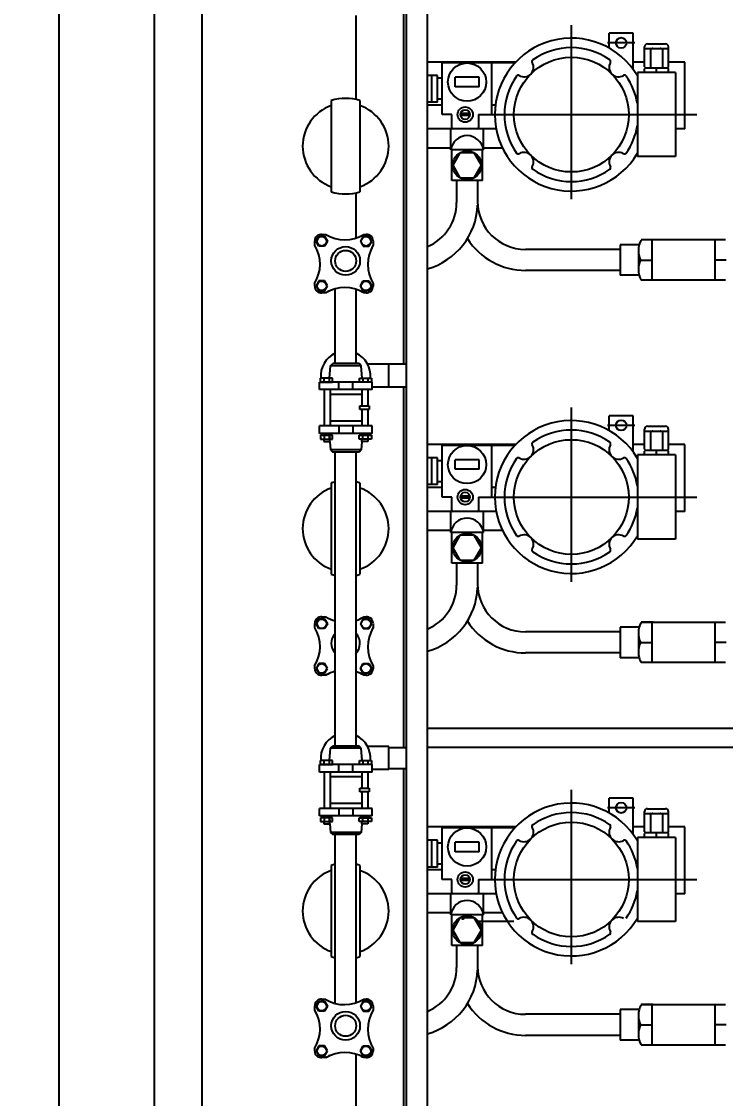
# Model space of a CAD drawing. Extents: x -59142 to 322364, y -122476 to 91021.
# Drawn here: x -13873 to -13137, y 71493 to 72619 of the extents above; entities that cross this region are included whole.
import ezdxf

# ---------------------------------------------------------------- set-up
doc = ezdxf.new("R2010")
doc.units = 0
doc.header["$LTSCALE"] = 1000
doc.header["$MEASUREMENT"] = 0
doc.layers.add('EQUIPMENT', color=171, linetype='Continuous')
doc.styles.get("Standard").update_dxf_attribs({"font": 'gbenor.shx', "bigfont": 'gbcbig.shx'})
doc.dimstyles.get("Standard").update_dxf_attribs({"dimscale": 100, "dimtxt": 3.5, "dimasz": 1, "dimexe": 2.5, "dimexo": 3, "dimgap": 1.5, "dimtad": 1, "dimdec": 0, "dimzin": 0, "dimdsep": 46, "dimtxsty": 'Standard', "dimblk": 'ARCHTICK', "dimcen": 0.09, "dimadec": 0, "dimazin": 0, "dimtfac": 1, "dimtdec": 0, "dimtix": 1, "dimtmove": 2, "dimatfit": 3, "dimfxl": 1, "dimtolj": 1, "dimtzin": 0, "dimarcsym": 0})

# ---------------------------------------------------------------- blocks, each defined once
blk = doc.blocks.new('A$C057769C0')
at = {"layer": 'EQUIPMENT', "linetype": 'Continuous'}
for p, q in [((6950, 9599.5), (6950, 14599.5)), ((7000, 9649.5), (7000, 13799.5)), ((7235.5, 9886.5), (7235.5, 13066.5)), ((7213.5, 9898.5), (7213.5, 13054.5)), ((7211, 11888.5), (7211, 12265.5)), ((7161, 12165.3), (7161, 12253)), ((7135, 12164.2), (7135, 12068.8)), ((7165, 12164.2), (7165, 12068.8)), ((7266, 12080.5), (7266, 12057.5)), ((7288, 12080.5), (7288, 12057.5)), ((7161, 12020.6), (7161, 12067.7)), ((7436.9, 12008.5), (7338, 12008.5)), ((7456.9, 12013.4), (7436.9, 12013.4)), ((7436.9, 12013.4), (7436.9, 11981.4)), ((7436.9, 11986.5), (7338, 11986.5)), ((7456.9, 11981.4), (7436.9, 11981.4)), ((7139, 11889.1), (7139, 11967.3)), ((7161, 11889.1), (7161, 11966.8)), ((7213.5, 11888.5), (7173, 11888.5)), ((7195, 11864.5), (7195, 11888.5)), ((7213.5, 11864.5), (7177.9, 11864.5)), ((7211, 11487.5), (7211, 11864.5)), ((7164.2, 11796.6), (7136.6, 11796.6)), ((7139, 11489.1), (7139, 11796.6)), ((7161, 11489.1), (7161, 11796.6)), ((7135, 11764.2), (7135, 11668.8)), ((7165, 11764.2), (7165, 11668.8)), ((7266, 11680.5), (7266, 11657.5)), ((7288, 11680.5), (7288, 11657.5)), ((7456.9, 11613.4), (7436.9, 11613.4)), ((7436.9, 11613.4), (7436.9, 11581.4)), ((7436.9, 11608.5), (7338, 11608.5)), ((7436.9, 11586.5), (7338, 11586.5)), ((7456.9, 11581.4), (7436.9, 11581.4)), ((7195, 11488.5), (7173, 11488.5)), ((7195, 11464.5), (7195, 11488.5)), ((7195, 11487.5), (7213.5, 11487.5)), ((7195, 11464.5), (7177.9, 11464.5)), ((7195, 11465.5), (7213.5, 11465.5)), ((7211, 11088.5), (7211, 11465.5)), ((7164.2, 11396.6), (7136.6, 11396.6)), ((7139, 11220.1), (7139, 11396.6)), ((7161, 11220.6), (7161, 11396.6)), ((7135, 11364.2), (7135, 11268.8)), ((7165, 11364.2), (7165, 11268.8)), ((7495, 11305.5), (7455, 11305.5)), ((7266, 11280.5), (7266, 11257.5)), ((7288, 11280.5), (7288, 11257.5)), ((7436.9, 11208.5), (7338, 11208.5)), ((7456.9, 11213.4), (7436.9, 11213.4)), ((7436.9, 11213.4), (7436.9, 11181.4)), ((7436.9, 11186.5), (7338, 11186.5)), ((7456.9, 11181.4), (7436.9, 11181.4)), ((7161, 11100.1), (7161, 11166.8))]:
    blk.add_line(p, q, dxfattribs=at)
at = {"layer": 'EQUIPMENT', "ltscale": 10}
for p, q in [((7386, 12060.9), (7386, 12243.2)), ((7289, 12149.5), (7517.1, 12149.5)), ((7386, 11660.9), (7386, 11843.2)), ((7289, 11749.5), (7517.1, 11749.5)), ((7386, 11260.9), (7386, 11443.2)), ((7289, 11349.5), (7517.1, 11349.5))]:
    blk.add_line(p, q, dxfattribs=at)
at = {"layer": 'EQUIPMENT'}
for p, q in [((7425.5, 12219.1), (7425.5, 12234.5)), ((7450.5, 12234.5), (7425.5, 12234.5)), ((7450.5, 12196.8), (7450.5, 12234.5)), ((7452.3, 12224.5), (7423.9, 12224.5)), ((7465.5, 12223.5), (7484.5, 12223.5)), ((7462.5, 12199.5), (7462.5, 12220.5)), ((7462.5, 12218.5), (7487.5, 12218.5)), ((7468.7, 12218.5), (7468.7, 12198.5)), ((7481.2, 12218.5), (7481.2, 12198.5)), ((7487.5, 12199.5), (7487.5, 12220.5)), ((7327.9, 12204.5), (7235.5, 12204.5)), ((7327, 12203.5), (7251, 12203.5)), ((7251, 12149.5), (7251, 12203.5)), ((7303, 12149.5), (7303, 12203.5)), ((7462.5, 12204.5), (7450.5, 12204.5)), ((7462.5, 12199.5), (7463.5, 12198.5)), ((7463.5, 12198.5), (7462.5, 12197.5)), ((7463.5, 12198.5), (7486.5, 12198.5)), ((7475, 12193.5), (7475, 12198.5)), ((7487.5, 12199.5), (7486.5, 12198.5)), ((7486.5, 12198.5), (7487.5, 12197.5)), ((7504.8, 12204.5), (7487.5, 12204.5)), ((7504.8, 12134.5), (7504.8, 12204.5)), ((7246, 12190.5), (7235.5, 12190.5)), ((7240, 12162.5), (7240, 12190.5)), ((7246, 12162.5), (7246, 12190.5)), ((7251, 12187.5), (7246, 12187.5)), ((7264.5, 12178.5), (7264.5, 12188.5)), ((7289.5, 12188.5), (7264.5, 12188.5)), ((7289.5, 12178.5), (7289.5, 12188.5)), ((7495, 12193.5), (7455, 12193.5)), ((7455, 12193.5), (7455, 12105.5)), ((7462.5, 12193.5), (7462.5, 12197.5)), ((7487.5, 12193.5), (7487.5, 12197.5)), ((7495, 12193.5), (7495, 12105.5)), ((7289.5, 12178.5), (7264.5, 12178.5)), ((7251, 12165.5), (7246, 12165.5)), ((7246, 12162.5), (7235.5, 12162.5)), ((7251, 12159.5), (7235.5, 12159.5)), ((7306.6, 12159.5), (7303, 12159.5)), ((7261, 12149.5), (7251, 12149.5)), ((7261, 12135.5), (7261, 12149.5)), ((7280, 12150.5), (7270, 12150.5)), ((7280, 12148.5), (7270, 12148.5)), ((7289, 12149.5), (7289, 12135.5)), ((7307.4, 12134.5), (7235.5, 12134.5)), ((7260, 12112.5), (7260, 12134.5)), ((7294, 12112.5), (7294, 12134.5)), ((7504.8, 12134.5), (7495, 12134.5)), ((7260, 12114.5), (7235.5, 12114.5)), ((7294, 12112.5), (7260, 12112.5)), ((7261, 12080.5), (7261, 12112.5)), ((7269.5, 12109.5), (7262, 12096.5)), ((7284.5, 12109.5), (7269.5, 12109.5)), ((7292, 12096.5), (7284.5, 12109.5)), ((7293, 12080.5), (7293, 12112.5)), ((7314, 12114.5), (7294, 12114.5)), ((7495, 12105.5), (7455, 12105.5)), ((7262, 12096.5), (7269.5, 12083.5)), ((7284.5, 12083.5), (7292, 12096.5)), ((7293, 12080.5), (7261, 12080.5)), ((7269.5, 12083.5), (7284.5, 12083.5)), ((7119.1, 12017), (7122.1, 12022.2)), ((7122.1, 12022.2), (7128, 12022.2)), ((7124.1, 12024.2), (7129.4, 12024.2)), ((7128, 12022.2), (7131, 12017)), ((7168.3, 12022.2), (7165.4, 12017)), ((7174.3, 12022.2), (7168.3, 12022.2)), ((7168.8, 12024.2), (7172.3, 12024.2)), ((7177.3, 12017), (7174.3, 12022.2)), ((7117.7, 12012.5), (7117.7, 12017.4)), ((7122.1, 12011.9), (7119.1, 12017)), ((7128, 12011.9), (7122.1, 12011.9)), ((7131, 12017), (7128, 12011.9)), ((7165.4, 12017), (7168.3, 12011.9)), ((7168.3, 12011.9), (7174.3, 12011.9)), ((7174.3, 12011.9), (7177.3, 12017)), ((7178.7, 12017.4), (7178.7, 12012.5)), ((7117.7, 11970), (7117.7, 11973.1)), ((7122.1, 11975.5), (7119.1, 11970.3)), ((7128, 11975.5), (7122.1, 11975.5)), ((7131, 11970.3), (7128, 11975.5)), ((7165.4, 11970.3), (7168.3, 11975.5)), ((7168.3, 11975.5), (7174.3, 11975.5)), ((7174.3, 11975.5), (7177.3, 11970.3)), ((7178.7, 11973.1), (7178.7, 11970)), ((7119.1, 11970.3), (7122.1, 11965.2)), ((7122.1, 11965.2), (7128, 11965.2)), ((7129.4, 11963.2), (7124.1, 11963.2)), ((7128, 11965.2), (7131, 11970.3)), ((7168.3, 11965.2), (7165.4, 11970.3)), ((7174.3, 11965.2), (7168.3, 11965.2)), ((7172.3, 11963.2), (7168.8, 11963.2)), ((7177.3, 11970.3), (7174.3, 11965.2)), ((7133.2, 11873.9), (7134.3, 11886.9)), ((7134.3, 11886.9), (7136.6, 11889.1)), ((7166.3, 11886.9), (7134.3, 11886.9)), ((7164.2, 11889.1), (7136.6, 11889.1)), ((7166.3, 11886.9), (7164.2, 11889.1)), ((7167.4, 11873.9), (7166.3, 11886.9)), ((7123.5, 11873.9), (7123.5, 11869.8)), ((7136.2, 11873.9), (7123.5, 11873.9)), ((7127.2, 11873.8), (7127.2, 11870)), ((7132.6, 11873.6), (7132.6, 11870.1)), ((7136.2, 11869.8), (7136.2, 11873.9)), ((7164.4, 11869.8), (7164.4, 11873.9)), ((7164.4, 11873.9), (7177.1, 11873.9)), ((7168, 11873.6), (7168, 11870.1)), ((7173.3, 11873.8), (7173.3, 11870)), ((7177.1, 11873.9), (7177.1, 11869.8)), ((7122.7, 11861.9), (7122.7, 11869.7)), ((7177.9, 11869.7), (7122.7, 11869.7)), ((7177.9, 11861.9), (7122.7, 11861.9)), ((7123.5, 11869.8), (7136.2, 11869.8)), ((7127.6, 11861.9), (7127.6, 11823.9)), ((7132.9, 11869.7), (7132.9, 11869.8)), ((7133.9, 11861.9), (7133.9, 11823.9)), ((7143, 11861.9), (7143, 11869.7)), ((7157.5, 11861.9), (7157.5, 11869.7)), ((7177.1, 11869.8), (7164.4, 11869.8)), ((7166.9, 11861.9), (7166.9, 11844.9)), ((7167.7, 11869.7), (7167.7, 11869.8)), ((7173.3, 11861.9), (7173.3, 11844.9)), ((7177.9, 11861.9), (7177.9, 11869.7)), ((7166.9, 11856.9), (7133.9, 11856.9)), ((7164.7, 11841.1), (7164.7, 11844.9)), ((7164.7, 11844.9), (7174.6, 11844.9)), ((7174.6, 11841.1), (7164.7, 11841.1)), ((7166.9, 11841.1), (7166.9, 11823.9)), ((7173.3, 11841.1), (7173.3, 11823.9)), ((7174.6, 11844.9), (7174.6, 11841.1)), ((7166.9, 11828.9), (7133.9, 11828.9)), ((7425.5, 11819.1), (7425.5, 11834.5)), ((7450.5, 11834.5), (7425.5, 11834.5)), ((7450.5, 11796.8), (7450.5, 11834.5)), ((7122.7, 11816.1), (7122.7, 11823.9)), ((7177.9, 11823.9), (7122.7, 11823.9)), ((7177.9, 11816.1), (7122.7, 11816.1)), ((7125.5, 11815.9), (7125.5, 11814.3)), ((7134.7, 11815.9), (7125.5, 11815.9)), ((7132.9, 11816.1), (7133.4, 11810)), ((7134.7, 11814.3), (7134.7, 11815.9)), ((7143, 11823.9), (7143, 11816.1)), ((7157.5, 11823.9), (7157.5, 11816.1)), ((7165.9, 11814.3), (7165.9, 11815.9)), ((7165.9, 11815.9), (7175, 11815.9)), ((7167.7, 11816.1), (7167.7, 11815.9)), ((7175, 11815.9), (7175, 11814.3)), ((7177.9, 11816.1), (7177.9, 11823.9)), ((7452.3, 11824.5), (7423.9, 11824.5)), ((7462.5, 11799.5), (7462.5, 11820.5)), ((7462.5, 11818.5), (7487.5, 11818.5)), ((7465.5, 11823.5), (7484.5, 11823.5)), ((7468.7, 11818.5), (7468.7, 11798.5)), ((7481.2, 11818.5), (7481.2, 11798.5)), ((7487.5, 11799.5), (7487.5, 11820.5)), ((7123.6, 11814.1), (7123.6, 11810)), ((7136.2, 11814.1), (7123.6, 11814.1)), ((7123.6, 11810), (7136.2, 11810)), ((7125.5, 11814.3), (7134.7, 11814.3)), ((7127.3, 11810), (7127.3, 11807.7)), ((7127.3, 11807.7), (7133.6, 11807.7)), ((7127.5, 11813.9), (7127.5, 11810.2)), ((7132.8, 11813.7), (7132.8, 11810.3)), ((7133.5, 11807.7), (7134.3, 11798.8)), ((7133.6, 11807.7), (7133.6, 11810)), ((7136.2, 11810), (7136.2, 11814.1)), ((7164.3, 11810), (7164.3, 11814.1)), ((7164.3, 11814.1), (7177, 11814.1)), ((7177, 11810), (7164.3, 11810)), ((7175, 11814.3), (7165.9, 11814.3)), ((7167, 11807.7), (7166.3, 11798.8)), ((7166.9, 11807.7), (7166.9, 11810)), ((7173.2, 11807.7), (7166.9, 11807.7)), ((7167.7, 11813.7), (7167.7, 11810.3)), ((7173.1, 11813.9), (7173.1, 11810.2)), ((7173.2, 11810), (7173.2, 11807.7)), ((7177, 11814.1), (7177, 11810)), ((7327.9, 11804.5), (7235.5, 11804.5)), ((7462.5, 11804.5), (7450.5, 11804.5)), ((7504.8, 11804.5), (7487.5, 11804.5)), ((7504.8, 11734.5), (7504.8, 11804.5)), ((7134.3, 11798.8), (7136.6, 11796.6)), ((7166.3, 11798.8), (7134.3, 11798.8)), ((7166.3, 11798.8), (7164.2, 11796.6)), ((7327, 11803.5), (7251, 11803.5)), ((7251, 11749.5), (7251, 11803.5)), ((7303, 11749.5), (7303, 11803.5)), ((7495, 11793.5), (7455, 11793.5)), ((7455, 11793.5), (7455, 11705.5)), ((7462.5, 11799.5), (7463.5, 11798.5)), ((7463.5, 11798.5), (7462.5, 11797.5)), ((7462.5, 11793.5), (7462.5, 11797.5)), ((7463.5, 11798.5), (7486.5, 11798.5)), ((7475, 11793.5), (7475, 11798.5)), ((7487.5, 11799.5), (7486.5, 11798.5)), ((7486.5, 11798.5), (7487.5, 11797.5)), ((7487.5, 11793.5), (7487.5, 11797.5)), ((7495, 11793.5), (7495, 11705.5)), ((7246, 11790.5), (7235.5, 11790.5)), ((7240, 11762.5), (7240, 11790.5)), ((7246, 11762.5), (7246, 11790.5)), ((7251, 11787.5), (7246, 11787.5)), ((7264.5, 11778.5), (7264.5, 11788.5)), ((7289.5, 11788.5), (7264.5, 11788.5)), ((7289.5, 11778.5), (7289.5, 11788.5)), ((7289.5, 11778.5), (7264.5, 11778.5)), ((7246, 11762.5), (7235.5, 11762.5)), ((7251, 11759.5), (7235.5, 11759.5)), ((7251, 11765.5), (7246, 11765.5)), ((7306.6, 11759.5), (7303, 11759.5)), ((7261, 11749.5), (7251, 11749.5)), ((7261, 11735.5), (7261, 11749.5)), ((7280, 11750.5), (7270, 11750.5)), ((7280, 11748.5), (7270, 11748.5)), ((7289, 11749.5), (7289, 11735.5)), ((7307.4, 11734.5), (7235.5, 11734.5)), ((7260, 11712.5), (7260, 11734.5)), ((7294, 11712.5), (7294, 11734.5)), ((7504.8, 11734.5), (7495, 11734.5)), ((7260, 11714.5), (7235.5, 11714.5)), ((7314, 11714.5), (7294, 11714.5)), ((7294, 11712.5), (7260, 11712.5)), ((7261, 11680.5), (7261, 11712.5)), ((7269.5, 11709.5), (7262, 11696.5)), ((7284.5, 11709.5), (7269.5, 11709.5)), ((7292, 11696.5), (7284.5, 11709.5)), ((7293, 11680.5), (7293, 11712.5)), ((7495, 11705.5), (7455, 11705.5)), ((7262, 11696.5), (7269.5, 11683.5)), ((7284.5, 11683.5), (7292, 11696.5)), ((7293, 11680.5), (7261, 11680.5)), ((7269.5, 11683.5), (7284.5, 11683.5)), ((7124.1, 11624.2), (7129.4, 11624.2)), ((7168.8, 11624.2), (7172.3, 11624.2)), ((7117.7, 11612.5), (7117.7, 11617.4)), ((7119.1, 11617), (7122.1, 11622.2)), ((7122.1, 11611.9), (7119.1, 11617)), ((7122.1, 11622.2), (7128, 11622.2)), ((7128, 11622.2), (7131, 11617)), ((7131, 11617), (7128, 11611.9)), ((7168.3, 11622.2), (7165.4, 11617)), ((7165.4, 11617), (7168.3, 11611.9)), ((7174.3, 11622.2), (7168.3, 11622.2)), ((7177.3, 11617), (7174.3, 11622.2)), ((7174.3, 11611.9), (7177.3, 11617)), ((7178.7, 11617.4), (7178.7, 11612.5)), ((7128, 11611.9), (7122.1, 11611.9)), ((7168.3, 11611.9), (7174.3, 11611.9)), ((7117.7, 11570), (7117.7, 11573.1)), ((7122.1, 11575.5), (7119.1, 11570.3)), ((7119.1, 11570.3), (7122.1, 11565.2)), ((7128, 11575.5), (7122.1, 11575.5)), ((7131, 11570.3), (7128, 11575.5)), ((7128, 11565.2), (7131, 11570.3)), ((7165.4, 11570.3), (7168.3, 11575.5)), ((7168.3, 11565.2), (7165.4, 11570.3)), ((7168.3, 11575.5), (7174.3, 11575.5)), ((7174.3, 11575.5), (7177.3, 11570.3)), ((7177.3, 11570.3), (7174.3, 11565.2)), ((7178.7, 11573.1), (7178.7, 11570)), ((7122.1, 11565.2), (7128, 11565.2)), ((7129.4, 11563.2), (7124.1, 11563.2)), ((7174.3, 11565.2), (7168.3, 11565.2)), ((7172.3, 11563.2), (7168.8, 11563.2)), ((7788, 11507.6), (7235.5, 11507.6)), ((7134.3, 11486.9), (7136.6, 11489.1)), ((7164.2, 11489.1), (7136.6, 11489.1)), ((7166.3, 11486.9), (7164.2, 11489.1)), ((7133.2, 11473.9), (7134.3, 11486.9)), ((7166.3, 11486.9), (7134.3, 11486.9)), ((7167.4, 11473.9), (7166.3, 11486.9)), ((7788, 11487.6), (7235.5, 11487.6)), ((7122.7, 11461.9), (7122.7, 11469.7)), ((7177.9, 11469.7), (7122.7, 11469.7)), ((7123.5, 11473.9), (7123.5, 11469.8)), ((7136.2, 11473.9), (7123.5, 11473.9)), ((7123.5, 11469.8), (7136.2, 11469.8)), ((7127.2, 11473.8), (7127.2, 11470)), ((7132.6, 11473.6), (7132.6, 11470.1)), ((7132.9, 11469.7), (7132.9, 11469.8)), ((7136.2, 11469.8), (7136.2, 11473.9)), ((7143, 11461.9), (7143, 11469.7)), ((7157.5, 11461.9), (7157.5, 11469.7)), ((7164.4, 11469.8), (7164.4, 11473.9)), ((7164.4, 11473.9), (7177.1, 11473.9)), ((7177.1, 11469.8), (7164.4, 11469.8)), ((7167.7, 11469.7), (7167.7, 11469.8)), ((7168, 11473.6), (7168, 11470.1)), ((7173.3, 11473.8), (7173.3, 11470)), ((7177.1, 11473.9), (7177.1, 11469.8)), ((7177.9, 11461.9), (7177.9, 11469.7)), ((7177.9, 11461.9), (7122.7, 11461.9)), ((7127.6, 11461.9), (7127.6, 11423.9)), ((7133.9, 11461.9), (7133.9, 11423.9)), ((7166.9, 11456.9), (7133.9, 11456.9)), ((7166.9, 11461.9), (7166.9, 11444.9)), ((7173.3, 11461.9), (7173.3, 11444.9)), ((7164.7, 11441.1), (7164.7, 11444.9)), ((7164.7, 11444.9), (7174.6, 11444.9)), ((7174.6, 11444.9), (7174.6, 11441.1)), ((7174.6, 11441.1), (7164.7, 11441.1)), ((7166.9, 11441.1), (7166.9, 11423.9)), ((7173.3, 11441.1), (7173.3, 11423.9)), ((7425.5, 11419.1), (7425.5, 11434.5)), ((7450.5, 11434.5), (7425.5, 11434.5)), ((7450.5, 11396.8), (7450.5, 11434.5)), ((7122.7, 11416.1), (7122.7, 11423.9)), ((7177.9, 11423.9), (7122.7, 11423.9)), ((7166.9, 11428.9), (7133.9, 11428.9)), ((7143, 11423.9), (7143, 11416.1)), ((7157.5, 11423.9), (7157.5, 11416.1)), ((7177.9, 11416.1), (7177.9, 11423.9)), ((7452.3, 11424.5), (7423.9, 11424.5)), ((7465.5, 11423.5), (7484.5, 11423.5)), ((7177.9, 11416.1), (7122.7, 11416.1)), ((7123.6, 11414.1), (7123.6, 11410)), ((7136.2, 11414.1), (7123.6, 11414.1)), ((7123.6, 11410), (7136.2, 11410)), ((7125.5, 11415.9), (7125.5, 11414.3)), ((7134.7, 11415.9), (7125.5, 11415.9)), ((7125.5, 11414.3), (7134.7, 11414.3)), ((7127.3, 11410), (7127.3, 11407.7)), ((7127.5, 11413.9), (7127.5, 11410.2)), ((7132.8, 11413.7), (7132.8, 11410.3)), ((7132.9, 11416.1), (7133.4, 11410)), ((7133.6, 11407.7), (7133.6, 11410)), ((7134.7, 11414.3), (7134.7, 11415.9)), ((7136.2, 11410), (7136.2, 11414.1)), ((7164.3, 11410), (7164.3, 11414.1)), ((7164.3, 11414.1), (7177, 11414.1)), ((7177, 11410), (7164.3, 11410)), ((7165.9, 11414.3), (7165.9, 11415.9)), ((7165.9, 11415.9), (7175, 11415.9)), ((7175, 11414.3), (7165.9, 11414.3)), ((7166.9, 11407.7), (7166.9, 11410)), ((7167.7, 11416.1), (7167.7, 11415.9)), ((7167.7, 11413.7), (7167.7, 11410.3)), ((7173.1, 11413.9), (7173.1, 11410.2)), ((7173.2, 11410), (7173.2, 11407.7)), ((7175, 11415.9), (7175, 11414.3)), ((7177, 11414.1), (7177, 11410)), ((7462.5, 11399.5), (7462.5, 11420.5)), ((7462.5, 11418.5), (7487.5, 11418.5)), ((7468.7, 11418.5), (7468.7, 11398.5)), ((7481.2, 11418.5), (7481.2, 11398.5)), ((7487.5, 11399.5), (7487.5, 11420.5)), ((7127.3, 11407.7), (7133.6, 11407.7)), ((7133.5, 11407.7), (7134.3, 11398.8)), ((7134.3, 11398.8), (7136.6, 11396.6)), ((7166.3, 11398.8), (7134.3, 11398.8)), ((7166.3, 11398.8), (7164.2, 11396.6)), ((7167, 11407.7), (7166.3, 11398.8)), ((7173.2, 11407.7), (7166.9, 11407.7)), ((7327.9, 11404.5), (7235.5, 11404.5)), ((7327, 11403.5), (7251, 11403.5)), ((7251, 11349.5), (7251, 11403.5)), ((7303, 11349.5), (7303, 11403.5)), ((7462.5, 11404.5), (7450.5, 11404.5)), ((7462.5, 11399.5), (7463.5, 11398.5)), ((7463.5, 11398.5), (7462.5, 11397.5)), ((7463.5, 11398.5), (7486.5, 11398.5)), ((7475, 11393.5), (7475, 11398.5)), ((7487.5, 11399.5), (7486.5, 11398.5)), ((7486.5, 11398.5), (7487.5, 11397.5)), ((7504.8, 11404.5), (7487.5, 11404.5)), ((7504.8, 11334.5), (7504.8, 11404.5)), ((7246, 11390.5), (7235.5, 11390.5)), ((7240, 11362.5), (7240, 11390.5)), ((7246, 11362.5), (7246, 11390.5)), ((7251, 11387.5), (7246, 11387.5)), ((7264.5, 11378.5), (7264.5, 11388.5)), ((7289.5, 11388.5), (7264.5, 11388.5)), ((7289.5, 11378.5), (7289.5, 11388.5)), ((7495, 11393.5), (7455, 11393.5)), ((7455, 11393.5), (7455, 11305.5)), ((7462.5, 11393.5), (7462.5, 11397.5)), ((7487.5, 11393.5), (7487.5, 11397.5)), ((7495, 11393.5), (7495, 11305.5)), ((7289.5, 11378.5), (7264.5, 11378.5)), ((7251, 11365.5), (7246, 11365.5)), ((7246, 11362.5), (7235.5, 11362.5)), ((7251, 11359.5), (7235.5, 11359.5)), ((7306.6, 11359.5), (7303, 11359.5)), ((7261, 11349.5), (7251, 11349.5)), ((7261, 11335.5), (7261, 11349.5)), ((7280, 11350.5), (7270, 11350.5)), ((7280, 11348.5), (7270, 11348.5)), ((7289, 11349.5), (7289, 11335.5)), ((7307.4, 11334.5), (7235.5, 11334.5)), ((7260, 11312.5), (7260, 11334.5)), ((7294, 11312.5), (7294, 11334.5)), ((7504.8, 11334.5), (7495, 11334.5)), ((7260, 11314.5), (7235.5, 11314.5)), ((7294, 11312.5), (7260, 11312.5)), ((7261, 11280.5), (7261, 11312.5)), ((7269.5, 11309.5), (7262, 11296.5)), ((7284.5, 11309.5), (7269.5, 11309.5)), ((7292, 11296.5), (7284.5, 11309.5)), ((7293, 11280.5), (7293, 11312.5)), ((7314, 11314.5), (7294, 11314.5)), ((7325.9, 11305.5), (7285.9, 11305.5)), ((7262, 11296.5), (7269.5, 11283.5)), ((7284.5, 11283.5), (7292, 11296.5)), ((7293, 11280.5), (7261, 11280.5)), ((7269.5, 11283.5), (7284.5, 11283.5)), ((7119.1, 11217), (7122.1, 11222.2)), ((7122.1, 11222.2), (7128, 11222.2)), ((7124.1, 11224.2), (7129.4, 11224.2)), ((7128, 11222.2), (7131, 11217)), ((7168.3, 11222.2), (7165.4, 11217)), ((7174.3, 11222.2), (7168.3, 11222.2)), ((7168.8, 11224.2), (7172.3, 11224.2)), ((7177.3, 11217), (7174.3, 11222.2)), ((7117.7, 11212.5), (7117.7, 11217.4)), ((7122.1, 11211.9), (7119.1, 11217)), ((7128, 11211.9), (7122.1, 11211.9)), ((7131, 11217), (7128, 11211.9)), ((7165.4, 11217), (7168.3, 11211.9)), ((7168.3, 11211.9), (7174.3, 11211.9)), ((7174.3, 11211.9), (7177.3, 11217)), ((7178.7, 11217.4), (7178.7, 11212.5)), ((7122.1, 11175.5), (7119.1, 11170.3)), ((7128, 11175.5), (7122.1, 11175.5)), ((7131, 11170.3), (7128, 11175.5)), ((7165.4, 11170.3), (7168.3, 11175.5)), ((7168.3, 11175.5), (7174.3, 11175.5)), ((7174.3, 11175.5), (7177.3, 11170.3)), ((7117.7, 11170), (7117.7, 11173.1)), ((7119.1, 11170.3), (7122.1, 11165.2)), ((7122.1, 11165.2), (7128, 11165.2)), ((7129.4, 11163.2), (7124.1, 11163.2)), ((7128, 11165.2), (7131, 11170.3)), ((7168.3, 11165.2), (7165.4, 11170.3)), ((7174.3, 11165.2), (7168.3, 11165.2)), ((7172.3, 11163.2), (7168.8, 11163.2)), ((7177.3, 11170.3), (7174.3, 11165.2)), ((7178.7, 11173.1), (7178.7, 11170))]:
    blk.add_line(p, q, dxfattribs=at)
at = {"layer": 'EQUIPMENT', "ltscale": 8}
for p, q in [((7471.5, 12018.6), (7458.9, 12018.6)), ((7547.1, 12018.4), (7458.9, 12018.4)), ((7470.1, 12018.6), (7470.1, 11976.6)), ((7535.9, 12018.4), (7535.9, 11976.4)), ((7456.1, 12006.1), (7456.1, 11986)), ((7458.3, 11997.4), (7470.1, 11997.4)), ((7547.7, 11997.4), (7535.9, 11997.4)), ((7547.1, 11976.4), (7458.9, 11976.4)), ((7471.5, 11618.6), (7458.9, 11618.6)), ((7547.1, 11618.4), (7458.9, 11618.4)), ((7470.1, 11618.6), (7470.1, 11576.6)), ((7535.9, 11618.4), (7535.9, 11576.4)), ((7456.1, 11606.1), (7456.1, 11586)), ((7458.3, 11597.4), (7470.1, 11597.4)), ((7547.7, 11597.4), (7535.9, 11597.4)), ((7547.1, 11576.4), (7458.9, 11576.4)), ((7471.5, 11218.6), (7458.9, 11218.6)), ((7547.1, 11218.4), (7458.9, 11218.4)), ((7470.1, 11218.6), (7470.1, 11176.6)), ((7535.9, 11218.4), (7535.9, 11176.4)), ((7456.1, 11206.1), (7456.1, 11186)), ((7458.3, 11197.4), (7470.1, 11197.4)), ((7547.7, 11197.4), (7535.9, 11197.4)), ((7547.1, 11176.4), (7458.9, 11176.4))]:
    blk.add_line(p, q, dxfattribs=at)
at = {"layer": 'EQUIPMENT', "ltscale": 0.5}
blk.add_lwpolyline([(6850, 500), (9950, 500), (9950, 15399.5), (6850, 15399.5), (6850, 500)], dxfattribs=at)
at = {"layer": 'EQUIPMENT'}
for centre, radius in [((7438.1, 12224.5), 5.5), ((7386, 12149.5), 60), ((7277, 12183.5), 20), ((7275, 12149.5), 8), ((7275, 12149.5), 5), ((7277, 12096.5), 15), ((7125, 12017), 4.94), ((7171.3, 12017), 4.94), ((7125, 11970.3), 4.94), ((7171.3, 11970.3), 4.94), ((7438.1, 11824.5), 5.5), ((7386, 11749.5), 60), ((7277, 11783.5), 20), ((7275, 11749.5), 8), ((7275, 11749.5), 5), ((7277, 11696.5), 15), ((7125, 11617), 4.94), ((7171.3, 11617), 4.94), ((7125, 11570.3), 4.94), ((7171.3, 11570.3), 4.94), ((7438.1, 11424.5), 5.5), ((7277, 11383.5), 20), ((7386, 11349.5), 60), ((7275, 11349.5), 8), ((7275, 11349.5), 5), ((7277, 11296.5), 15), ((7125, 11217), 4.94), ((7171.3, 11217), 4.94), ((7125, 11170.3), 4.94), ((7171.3, 11170.3), 4.94)]:
    blk.add_circle(centre, radius, dxfattribs=at)
at = {"layer": 'EQUIPMENT', "linetype": 'Continuous'}
for centre, radius in [((7150, 11996.5), 15), ((7150, 11996.5), 11), ((7150, 11196.5), 15), ((7150, 11196.5), 11)]:
    blk.add_circle(centre, radius, dxfattribs=at)
at = {"layer": 'EQUIPMENT'}
for centre, radius, start, end in [((7386, 12149.5), 80, 30.4015, 329.5985), ((7465.5, 12220.5), 3, 90, 180), ((7484.5, 12220.5), 3, 0, 90), ((7386, 12149.5), 70, 54.8382, 125.1618), ((7336.5, 12199), 10, 239.4775, 30.5225), ((7346.8, 12205.1), 2, 125.1618, 210.5225), ((7435.5, 12199), 10, 149.4775, 300.5225), ((7425.1, 12205.1), 2, 329.4775, 54.8382), ((7386, 12149.5), 70, 144.8382, 215.1618), ((7330.4, 12188.7), 2, 59.4775, 144.8382), ((7441.6, 12188.7), 2, 35.1618, 120.5225), ((7386, 12149.5), 70, 9.6963, 35.1618), ((7262, 12135.5), 1, 180, 270), ((7288, 12135.5), 1, 270, 0), ((7386, 12149.5), 70, 324.8382, 350.3037), ((7277, 12110.4), 17.1, 7.1527, 172.8473), ((7330.4, 12110.4), 2, 215.1618, 300.5225), ((7336.5, 12100), 10, 329.4775, 120.5225), ((7435.5, 12100), 10, 59.4775, 210.5225), ((7441.6, 12110.4), 2, 239.4775, 324.8382), ((7346.8, 12093.9), 2, 149.4775, 234.8382), ((7386, 12149.5), 70, 234.8382, 305.1618), ((7425.1, 12093.9), 2, 305.1618, 30.5225), ((7124.5, 12017.4), 6.84, 86.2396, 179.5652), ((7149.1, 12056.8), 38.2, 238.8774, 301.3975), ((7171.9, 12017.4), 6.84, 0.4348, 93.7604), ((7085, 11992.8), 38.2, 328.6025, 31.1226), ((7211.3, 11992.8), 38.2, 148.8774, 211.3975), ((7124.5, 11970), 6.84, 180.4348, 273.7604), ((7149.2, 11930.5), 38.2, 58.8774, 121.3975), ((7149.1, 11930.5), 38.2, 113.87, 121.1226), ((7149.1, 11930.5), 38.2, 58.8774, 62.6489), ((7171.9, 11970), 6.84, 266.2396, 359.5652), ((7386, 11749.5), 80, 30.4015, 329.5985), ((7386, 11749.5), 70, 54.8382, 125.1618), ((7465.5, 11820.5), 3, 90, 180), ((7484.5, 11820.5), 3, 0, 90), ((7336.5, 11799), 10, 239.4775, 30.5225), ((7346.8, 11805.1), 2, 125.1618, 210.5225), ((7435.5, 11799), 10, 149.4775, 300.5225), ((7425.1, 11805.1), 2, 329.4775, 54.8382), ((7386, 11749.5), 70, 144.8382, 215.1618), ((7330.4, 11788.7), 2, 59.4775, 144.8382), ((7441.6, 11788.7), 2, 35.1618, 120.5225), ((7386, 11749.5), 70, 9.6963, 35.1618), ((7386, 11749.5), 70, 324.8382, 350.3037), ((7277, 11710.4), 17.1, 7.1527, 172.8473), ((7262, 11735.5), 1, 180, 270), ((7288, 11735.5), 1, 270, 0), ((7330.4, 11710.4), 2, 215.1618, 300.5225), ((7336.5, 11700), 10, 329.4775, 120.5225), ((7435.5, 11700), 10, 59.4775, 210.5225), ((7441.6, 11710.4), 2, 239.4775, 324.8382), ((7346.8, 11693.9), 2, 149.4775, 234.8382), ((7386, 11749.5), 70, 234.8382, 305.1618), ((7425.1, 11693.9), 2, 305.1618, 30.5225), ((7124.5, 11617.4), 6.84, 86.2396, 179.5652), ((7149.1, 11656.8), 38.2, 238.8774, 254.6546), ((7149.1, 11656.8), 38.2, 288.1795, 301.3975), ((7171.9, 11617.4), 6.84, 0.4348, 93.7604), ((7085, 11592.8), 38.2, 328.6025, 31.1226), ((7211.3, 11592.8), 38.2, 148.8774, 211.3975), ((7124.5, 11570), 6.84, 180.4348, 273.7604), ((7171.9, 11570), 6.84, 266.2396, 359.5652), ((7149.2, 11530.5), 38.2, 105.5545, 121.3975), ((7149.1, 11530.5), 38.2, 113.87, 121.1226), ((7149.2, 11530.5), 38.2, 58.8774, 72.0325), ((7149.1, 11530.5), 38.2, 58.8774, 62.6489), ((7386, 11349.5), 80, 30.4015, 329.5985), ((7465.5, 11420.5), 3, 90, 180), ((7484.5, 11420.5), 3, 0, 90), ((7386, 11349.5), 70, 54.8382, 125.1618), ((7336.5, 11399), 10, 239.4775, 30.5225), ((7346.8, 11405.1), 2, 125.1618, 210.5225), ((7435.5, 11399), 10, 149.4775, 300.5225), ((7425.1, 11405.1), 2, 329.4775, 54.8382), ((7386, 11349.5), 70, 144.8382, 215.1618), ((7330.4, 11388.7), 2, 59.4775, 144.8382), ((7441.6, 11388.7), 2, 35.1618, 120.5225), ((7386, 11349.5), 70, 9.6963, 35.1618), ((7262, 11335.5), 1, 180, 270), ((7288, 11335.5), 1, 270, 0), ((7386, 11349.5), 70, 324.8382, 350.3037), ((7277, 11310.4), 17.1, 7.1527, 172.8473), ((7272.4, 11310.4), 2, 239.4775, 324.8382), ((7330.4, 11310.4), 2, 215.1618, 300.5225), ((7336.5, 11300), 10, 329.4775, 120.5225), ((7435.5, 11300), 10, 59.4775, 210.5225), ((7346.8, 11293.9), 2, 149.4775, 234.8382), ((7386, 11349.5), 70, 234.8382, 305.1618), ((7425.1, 11293.9), 2, 305.1618, 30.5225), ((7124.5, 11217.4), 6.84, 86.2396, 179.5652), ((7149.1, 11256.8), 38.2, 238.8774, 301.3975), ((7171.9, 11217.4), 6.84, 0.4348, 93.7604), ((7085, 11192.8), 38.2, 328.6025, 31.1226), ((7211.3, 11192.8), 38.2, 148.8774, 211.3975), ((7124.5, 11170), 6.84, 180.4348, 273.7604), ((7149.2, 11130.5), 38.2, 58.8774, 121.3975), ((7149.1, 11130.5), 38.2, 113.87, 121.1226), ((7149.1, 11130.5), 38.2, 58.8774, 62.6489), ((7171.9, 11170), 6.84, 266.2396, 359.5652)]:
    blk.add_arc(centre, radius, start, end, dxfattribs=at)
at = {"layer": 'EQUIPMENT', "linetype": 'Continuous'}
for centre, radius, start, end in [((7150, 12116.5), 50, 72.5424, 107.4576), ((7150, 12116.5), 45, 109.4712, 250.5288), ((7150, 12116.5), 45, 289.4712, 70.5288), ((7150, 12116.5), 50, 252.5424, 287.4576), ((7216, 12057.5), 50, 292.9186, 0), ((7216, 12057.5), 72, 285.69, 357.9074), ((7338, 12058.5), 50, 180, 270), ((7338, 12058.5), 72, 212.5557, 270), ((7150, 11876.5), 26, 115.029, 185.7571), ((7150, 11876.5), 26, 354.2429, 64.971), ((7150, 11716.5), 45, 109.4712, 250.5288), ((7150, 11716.5), 50, 102.709, 107.4576), ((7150, 11716.5), 50, 72.5424, 77.291), ((7150, 11716.5), 45, 289.4712, 70.5288), ((7150, 11716.5), 50, 252.5424, 257.291), ((7150, 11716.5), 50, 282.709, 287.4576), ((7216, 11657.5), 50, 292.9186, 0), ((7338, 11658.5), 50, 180, 270), ((7216, 11657.5), 72, 285.69, 357.9074), ((7338, 11658.5), 72, 212.5557, 270), ((7150, 11596.5), 15, 137.1666, 222.8334), ((7150, 11596.5), 15, 312.8334, 42.8334), ((7150, 11476.5), 26, 115.029, 185.7571), ((7150, 11476.5), 26, 354.2429, 64.971), ((7150, 11316.5), 50, 102.709, 107.4576), ((7150, 11316.5), 50, 72.5424, 77.291), ((7150, 11316.5), 45, 109.4712, 250.5288), ((7150, 11316.5), 45, 289.4712, 70.5288), ((7150, 11316.5), 50, 252.5424, 257.291), ((7150, 11316.5), 50, 282.709, 287.4576), ((7216, 11257.5), 50, 292.9186, 0), ((7216, 11257.5), 72, 285.69, 357.9074), ((7338, 11258.5), 50, 180, 270), ((7338, 11258.5), 72, 212.5557, 270)]:
    blk.add_arc(centre, radius, start, end, dxfattribs=at)
at = {"layer": 'EQUIPMENT', "ltscale": 8}
for centre, start, end in [((7479.1, 12007.3), 151.3209, 205.5456), ((7479.1, 11987.5), 154.4544, 208.6791), ((7479.1, 11607.3), 151.3209, 205.5456), ((7479.1, 11587.5), 154.4544, 208.6791), ((7479.1, 11207.3), 151.3209, 205.5456), ((7479.1, 11187.5), 154.4544, 208.6791)]:
    blk.add_arc(centre, 23, start, end, dxfattribs=at)
at = {"layer": 'EQUIPMENT'}
for p in [(7470.8, 12218.5), (7479.1, 12218.5), (7470.8, 11818.5), (7479.1, 11818.5), (7470.8, 11418.5), (7479.1, 11418.5)]:
    blk.add_point(p, dxfattribs=at)
blk = doc.blocks.new('_ArchTick')
at = {"color": 0, "linetype": 'ByBlock', "const_width": 0.4}
blk.add_lwpolyline([(-0.5, -0.5), (0.5, 0.5)], dxfattribs=at)
blk = doc.blocks.new('*D1609')
at = {"color": 0, "lineweight": -2, "transparency": 16777216}
for p, q in [((-14334.3, 26922.1), (-14334.3, 81872.1)), ((-9984.3, 26922.1), (-9984.3, 81872.1)), ((-14334.3, 81622.1), (-9984.3, 81622.1))]:
    blk.add_line(p, q, dxfattribs=at)
at = {"layer": 'Defpoints', "color": 0, "transparency": 16777216}
for p in [(-9984.3, 81622.1), (-14334.3, 26622.1), (-9984.3, 26622.1)]:
    blk.add_point(p, dxfattribs=at)
at = {"color": 0, "lineweight": -2, "transparency": 16777216, "xscale": 100, "yscale": 100, "zscale": 100, "rotation": 180}
blk.add_blockref('_ArchTick', (-14334.3, 81622.1), dxfattribs=at)
at = {"color": 0, "lineweight": -2, "transparency": 16777216, "xscale": 100, "yscale": 100, "zscale": 100}
blk.add_blockref('_ArchTick', (-9984.3, 81622.1), dxfattribs=at)
at = {"color": 0, "transparency": 16777216, "insert": (-12159.3, 81947.1), "char_height": 350, "attachment_point": 5}
blk.add_mtext('\\A1;4350', dxfattribs=at)

msp = doc.modelspace()

# ---------------------------------------------------------------- block references
at = {"layer": 'EQUIPMENT'}
msp.add_blockref('A$C057769C0', (-20684.3, 60372.1), dxfattribs=at)

# ---------------------------------------------------------------- dimensions: what is measured, and where the dimension line sits
dim = msp.add_linear_dim(base=(-9984.3, 81622.1), p1=(-14334.3, 26622.1), p2=(-9984.3, 26622.1), dimstyle='Standard', override={"dimarcsym": 1})
dim.commit()
dim.dimension.update_dxf_attribs({"geometry": '*D1609', "text_midpoint": (-12159.3, 81947.1)})

doc.saveas('drawing.dxf')
